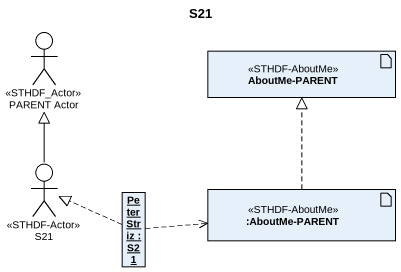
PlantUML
@startuml
title S21
allowmixing
hide circle
hide empty members
actor "PARENT Actor" as PARENT_Actor <<STHDF_Actor>>
artifact "AboutMe-PARENT" as AboutMe_PARENT <<STHDF-AboutMe>>
actor S21 <<STHDF-Actor>>
artifact ":AboutMe-PARENT" as AboutMe_PARENT_2 <<STHDF-AboutMe>>
object "Peter Striz : S21" as Peter_Striz
S21 -up-|> PARENT_Actor
AboutMe_PARENT_2 .up.|> AboutMe_PARENT
Peter_Striz .left.|> S21
Peter_Striz .right.> AboutMe_PARENT_2
@enduml
